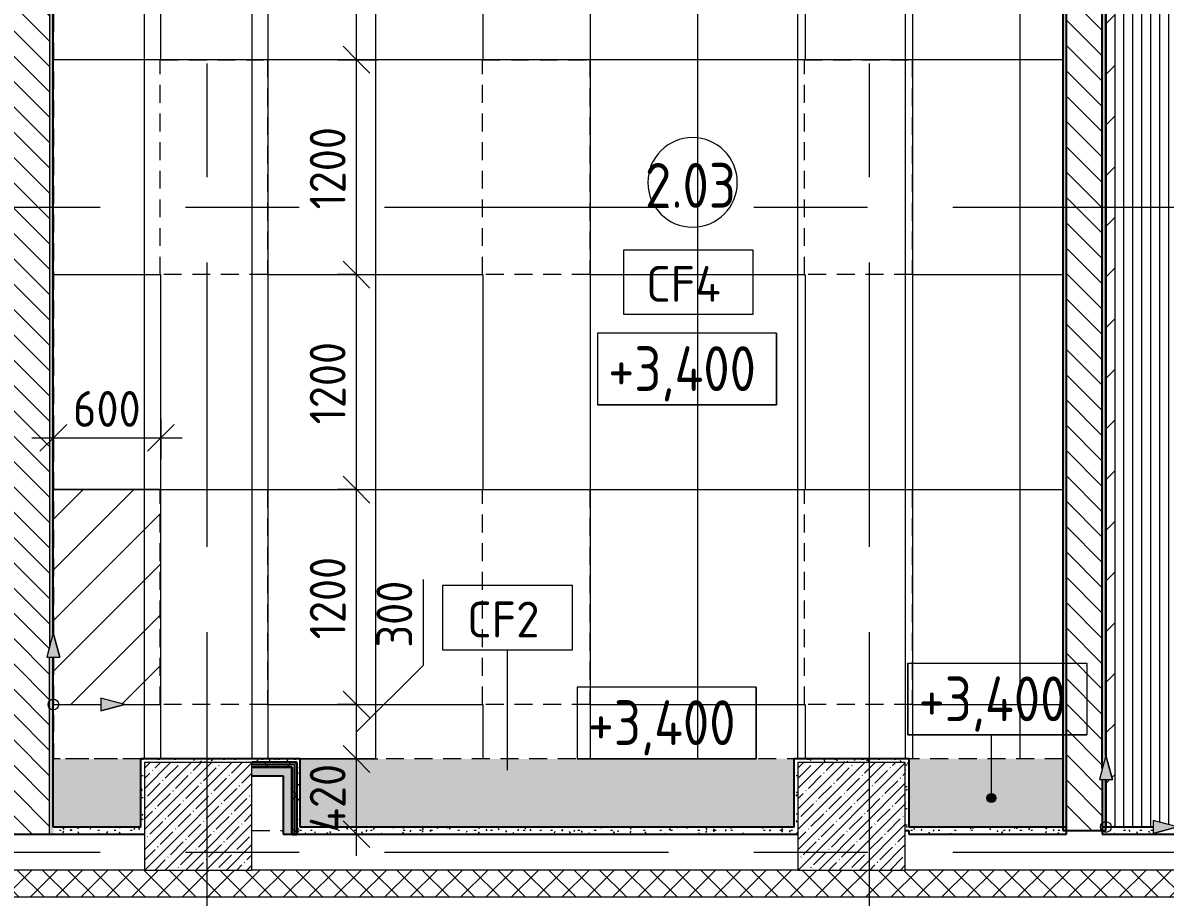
# Model space of a CAD drawing. Header units: millimetres. Extents: x -2911 to 191903, y -8553 to 29000.
# Drawn here: x 24880 to 31261, y -252 to 4630 of the extents above; entities that cross this region are included whole.
import ezdxf

# ---------------------------------------------------------------- set-up
doc = ezdxf.new("R2010")
doc.units = ezdxf.units.MM
doc.linetypes.add('200_ШТРИХ__ш1_п0_6_', pattern=[160, 100, -60])
doc.linetypes.add('Осевая', pattern=[3175, 635, -476.25, 1587.5, -476.25])
for name, color, linetype, lineweight in [('A-ANNO-DIMS', 7, 'Continuous', 9), ('A-ANNO-DIMS-100', 7, 'Continuous', 9), ('A-AREA-IDEN', 7, 'Continuous', 9), ('A-CLNG', 7, 'Continuous', 9), ('A-CLNG-IDEN', 7, 'Continuous', 9), ('A-CLNG-PATT', 7, 'Continuous', 9), ('A-DETL', 7, 'Continuous', 9), ('A-DETL-GENF', 7, 'Continuous', 9), ('A-DETL-MBND', 7, '200_ШТРИХ__ш1_п0_6_', 9), ('A-DETL-MBND-1', 7, 'Continuous', 9), ('A-FLOR', 7, 'Continuous', 9), ('A-FLOR-PATT', 7, 'Continuous', 9), ('A-WALL', 7, 'Continuous', 9), ('G-ANNO-DIMS', 7, 'Continuous', 9), ('I-WALL', 7, 'Continuous', 9), ('S-COLS', 7, 'Continuous', 9), ('Оси', 7, 'Continuous', 9), ('Оси-2', 7, 'Осевая', 9)]:
    doc.layers.add(name, color=color, linetype=linetype, lineweight=lineweight)
for name, color, linetype, lineweight, true_color in [('A-DETL-GENF-2', 7, 'Continuous', 9, 0x004000), ('A-WALL-1', 7, 'Continuous', 25, 0x3c3c3c), ('A-WALL-2', 7, 'Continuous', 35, 0x3c3c3c), ('A-WALL-3', 7, 'Continuous', 13, 0x3c3c3c), ('A-WALL-FNSH-2', 7, 'Continuous', 13, 0x3c3c3c)]:
    doc.layers.add(name, color=color, linetype=linetype, lineweight=lineweight, true_color=true_color)
doc.styles.add('GOST Common', font='GOST_Common.ttf', dxfattribs={"width": 0.9, "height": 250})
doc.styles.add('GOST Common_1', font='GOST_Common.ttf', dxfattribs={"height": 200})
doc.styles.add('ISOCPEUR_1', font='isocpeur.ttf', dxfattribs={"width": 0.9, "height": 200})
doc.dimstyles.new('ISO-2_0_0_9К_Средний_округл2', dxfattribs={"dimscale": 304.8, "dimtxt": 199.196235, "dimasz": 0.492126, "dimexe": 0.393701, "dimexo": 0, "dimgap": 0, "dimtad": 1, "dimdec": 0, "dimrnd": 10, "dimzin": 0, "dimdsep": 46, "dimtxsty": 'ISOCPEUR_1', "dimblk1": 'OBLIQUE', "dimblk2": 'OBLIQUE', "dimsah": 1, "dimcen": 0.09, "dimdle": 0.393701, "dimazin": 0, "dimtfac": 1, "dimtdec": 4, "dimtix": 1, "dimtmove": 0, "dimatfit": 3, "dimfxl": 1, "dimtvp": 1, "dimtolj": 1, "dimtzin": 0, "dimarcsym": 2})
doc.dimstyles.new('ISO-2_0_0_9К_Средний_округл2_1', dxfattribs={"dimscale": 304.8, "dimtxt": 199.196235, "dimasz": 0.492126, "dimexe": 0.393701, "dimexo": 0, "dimgap": 0, "dimtad": 1, "dimdec": 0, "dimrnd": 10, "dimzin": 0, "dimdsep": 46, "dimtxsty": 'ISOCPEUR_1', "dimblk1": 'OBLIQUE', "dimblk2": 'OBLIQUE', "dimsah": 1, "dimcen": 0.09, "dimdle": 0.393701, "dimazin": 0, "dimtfac": 1, "dimtdec": 4, "dimtix": 1, "dimtmove": 1, "dimatfit": 3, "dimfxl": 1, "dimtvp": 1, "dimtolj": 1, "dimtzin": 0, "dimarcsym": 2})
pattern_1 = [(135, (0, 0), (-70.71068, -70.71068), [])]
pattern_2 = [(0, (0, 0), (121.92, 30.48), [10.058, -81.382, 10.058, -81.382, -487.68]), (0, (0, 0), (121.92, 30.48), [-182.88, 10.058, -172.822, 10.058, -81.382, -213.36]), (0, (0, 0), (121.92, 30.48), [-457.2, 10.058, -50.902, 10.058, -142.342]), (120, (45.72, 15.24), (-87.356454, 90.345817), [10.058, -81.382, 10.058, -81.382, -487.68]), (120, (45.72, 15.24), (-87.356454, 90.345817), [-182.88, 10.058, -172.822, 10.058, -81.382, -213.36]), (120, (45.72, 15.24), (-87.356454, 90.345817), [-457.2, 10.058, -50.902, 10.058, -142.342]), (240, (60.96, 76.2), (-34.563546, -120.825817), [10.058, -81.382, 10.058, -81.382, -487.68]), (240, (60.96, 76.2), (-34.563546, -120.825817), [-182.88, 10.058, -172.822, 10.058, -81.382, -213.36]), (240, (60.96, 76.2), (-34.563546, -120.825817), [-457.2, 10.058, -50.902, 10.058, -142.342])]
pattern_3 = [(270, (25051, 3224), (600, 4e-14), []), (0, (25051, 3224), (0, 1200), [])]
pattern_4 = [(45, (0, 0), (-106.066, 106.066), []), (135, (0, 0), (-106.066, -106.066), [])]
pattern_5 = [(45, (0, 0), (-141.4214, 141.4214), [])]

# ---------------------------------------------------------------- blocks, each defined once
blk = doc.blocks.new('BSC_Колонна _Прямоугольная - 600х600-V1-План потолков с обозначением видов отделки и геометрии 2 этажа в осях 1-12')
at = {"layer": 'S-COLS'}
h = blk.add_hatch(dxfattribs=at)
h.set_pattern_fill('FP_2', color=256, style=0, pattern_type=2)
h.set_pattern_definition([(45, (-25860, -200), (-57.02463, 57.02463), []), (45, (-25802.975, -200), (-57.02463, 57.02463), [100.806, -20.161, 3.353, -16.808])])
h.paths.add_polyline_path([(-300, -300), (300, -300), (300, 300), (-300, 300), (-300, -276.9)])
for p, q in [((300, 300), (-300, 300)), ((-300, 300), (-300, -300)), ((300, -300), (300, 300)), ((-300, -300), (300, -300))]:
    blk.add_line(p, q, dxfattribs=at)
blk = doc.blocks.new('BSC_Колонна _Прямоугольная - 600х600-V2-План потолков с обозначением видов отделки и геометрии 2 этажа в осях 1-12')
at = {"layer": 'S-COLS'}
h = blk.add_hatch(dxfattribs=at)
h.set_pattern_fill('FP_3', color=256, style=0, pattern_type=2)
h.set_pattern_definition([(45, (-29509.74, -200), (-57.02463, 57.02463), []), (45, (-29452.72, -200), (-57.02463, 57.02463), [100.806, -20.161, 3.353, -16.808])])
h.paths.add_polyline_path([(-300, -300), (300, -300), (300, 300), (-300, 300), (-300, -276.9)])
for p, q in [((300, 300), (-300, 300)), ((-300, 300), (-300, -300)), ((300, -300), (300, 300)), ((-300, -300), (300, -300))]:
    blk.add_line(p, q, dxfattribs=at)
blk = doc.blocks.new('Начало раскладки_красным - Начало раскладки_красным-26112293-План потолков с обозначением видов отделки и геометрии 2 этажа в осях 1-12')
at = {"layer": 'A-DETL-GENF'}
for points in [[(-36.2, 264.8), (36.2, 264.8), (0, 400)], [(264.8, -36.2), (400, 0), (264.8, 36.2)]]:
    blk.add_hatch(color=256, dxfattribs=at).paths.add_polyline_path(points)
for p, q in [((0, 400), (-36.2, 264.8)), ((0, 400), (-36.2, 264.8)), ((36.2, 264.8), (0, 400)), ((0, 400), (36.2, 264.8)), ((-36.2, 264.8), (36.2, 264.8)), ((-36.2, 264.8), (36.2, 264.8)), ((0, 30), (0, 264.8)), ((30, 0), (264.8, 0)), ((400, 0), (264.8, 36.2)), ((264.8, 36.2), (264.8, -36.2)), ((400, 0), (264.8, 36.2)), ((264.8, 36.2), (264.8, -36.2)), ((400, 0), (264.8, -36.2)), ((264.8, -36.2), (400, 0))]:
    blk.add_line(p, q, dxfattribs=at)
blk.add_circle((0, 0), 30, dxfattribs=at)
blk = doc.blocks.new('Марка_Помещения - Номер-25198446-План потолков с обозначением видов отделки и геометрии 2 этажа в осях 1-12')
at = {"layer": 'A-AREA-IDEN'}
for start, end in [(360, 180), (180, 360)]:
    blk.add_arc((0, 0), 2.5, start, end, dxfattribs=at)
blk = doc.blocks.new('М_потолков - Марка_ Имя типа-25382930-План потолков с обозначением видов отделки и геометрии 2 этажа в осях 1-12')
at = {"layer": 'A-CLNG-IDEN'}
for p, q in [((3.625, 1.984375), (-3.625, 1.984375)), ((-3.625, 1.984375), (-3.625, -1.59375)), ((3.625, -1.59375), (3.625, 1.984375)), ((-3.625, -1.59375), (3.625, -1.59375))]:
    blk.add_line(p, q, dxfattribs=at)
blk = doc.blocks.new('Высотные отметки - 10х4_h_-17668695-План потолков с обозначением видов отделки и геометрии 2 этажа в осях 1-12')
at = {"layer": 'G-ANNO-DIMS'}
for p, q in [((-5, 4), (-5, 0)), ((5, 4), (-5, 4)), ((5, 4), (-5, 4)), ((-5, 4), (-5, 0)), ((5, 4), (5, 0)), ((5, 0), (5, 4)), ((5, 0), (-5, 0)), ((-5, 0), (5, 0))]:
    blk.add_line(p, q, dxfattribs=at)
blk = doc.blocks.new('DIMBLOCK42-План потолков с обозначением видов отделки и геометрии 2 этажа в осях 1-12')
at = {"layer": 'A-ANNO-DIMS-100', "lineweight": 20}
for p, q in [((26744.2, 520), (26669.2, 595)), ((26744.2, 520), (26819.2, 445)), ((26744.2, 100), (26669.2, 175)), ((26744.2, 100), (26819.2, 25))]:
    blk.add_line(p, q, dxfattribs=at)
at = {"layer": 'A-ANNO-DIMS-100'}
for p, q in [((25539, 520), (26864.2, 520)), ((26744.2, 520), (25539, 520)), ((26744.2, -20), (26744.2, 520)), ((26638.2, 100), (26864.2, 100)), ((26744.2, 100), (26638.2, 100))]:
    blk.add_line(p, q, dxfattribs=at)
at = {"layer": 'A-ANNO-DIMS-100', "color": 0, "insert": (26483, 110.8), "char_height": 200, "width": 478.071, "attachment_point": 1, "rotation": 90, "line_spacing_factor": 1.149209, "style": 'ISOCPEUR_1'}
blk.add_mtext('420', dxfattribs=at)
blk = doc.blocks.new('_Oblique')
at = {"color": 0, "linetype": 'ByBlock', "lineweight": -2}
blk.add_line((-0.5, -0.5), (0.5, 0.5), dxfattribs=at)
blk = doc.blocks.new('DIMBLOCK43-План потолков с обозначением видов отделки и геометрии 2 этажа в осях 1-12')
at = {"layer": 'A-ANNO-DIMS-100'}
for p, q in [((27116.9, 1521.1), (27116.9, 1041.9)), ((27116.9, 1041.9), (26744.2, 672)), ((26638.2, 824), (26864.2, 824)), ((26744.2, 824), (26638.2, 824)), ((26744.2, 520), (26744.2, 824)), ((25539, 520), (26864.2, 520)), ((26744.2, 520), (25539, 520))]:
    blk.add_line(p, q, dxfattribs=at)
at = {"layer": 'A-ANNO-DIMS-100', "lineweight": 20}
for p, q in [((26744.2, 824), (26669.2, 899)), ((26744.2, 824), (26819.2, 749)), ((26744.2, 520), (26669.2, 595)), ((26744.2, 520), (26819.2, 445))]:
    blk.add_line(p, q, dxfattribs=at)
at = {"layer": 'A-ANNO-DIMS-100', "color": 0, "insert": (26855.6, 1141.9), "char_height": 200, "width": 455.087, "attachment_point": 1, "rotation": 90, "line_spacing_factor": 1.149209, "style": 'ISOCPEUR_1'}
blk.add_mtext('300', dxfattribs=at)
blk = doc.blocks.new('DIMBLOCK44-План потолков с обозначением видов отделки и геометрии 2 этажа в осях 1-12')
at = {"layer": 'A-ANNO-DIMS-100', "lineweight": 20}
for p, q in [((26744.2, 2024), (26669.2, 2099)), ((26744.2, 2024), (26819.2, 1949)), ((26744.2, 824), (26669.2, 899)), ((26744.2, 824), (26819.2, 749))]:
    blk.add_line(p, q, dxfattribs=at)
at = {"layer": 'A-ANNO-DIMS-100'}
for p, q in [((26638.2, 2024), (26864.2, 2024)), ((26744.2, 2024), (26638.2, 2024)), ((26744.2, 824), (26744.2, 2024)), ((26638.2, 824), (26864.2, 824)), ((26744.2, 824), (26638.2, 824))]:
    blk.add_line(p, q, dxfattribs=at)
at = {"layer": 'A-ANNO-DIMS-100', "color": 0, "insert": (26483, 1188.4), "char_height": 200, "width": 565.411, "attachment_point": 1, "rotation": 90, "line_spacing_factor": 1.149209, "style": 'ISOCPEUR_1'}
blk.add_mtext('1200', dxfattribs=at)
blk = doc.blocks.new('DIMBLOCK45-План потолков с обозначением видов отделки и геометрии 2 этажа в осях 1-12')
at = {"layer": 'A-ANNO-DIMS-100', "lineweight": 20}
for p, q in [((26744.2, 3224), (26669.2, 3299)), ((26744.2, 3224), (26819.2, 3149)), ((26744.2, 2024), (26669.2, 2099)), ((26744.2, 2024), (26819.2, 1949))]:
    blk.add_line(p, q, dxfattribs=at)
at = {"layer": 'A-ANNO-DIMS-100'}
for p, q in [((26638.2, 3224), (26864.2, 3224)), ((26744.2, 3224), (26638.2, 3224)), ((26744.2, 2024), (26744.2, 3224)), ((26638.2, 2024), (26864.2, 2024)), ((26744.2, 2024), (26638.2, 2024))]:
    blk.add_line(p, q, dxfattribs=at)
at = {"layer": 'A-ANNO-DIMS-100', "color": 0, "insert": (26483, 2388.4), "char_height": 200, "width": 565.411, "attachment_point": 1, "rotation": 90, "line_spacing_factor": 1.149209, "style": 'ISOCPEUR_1'}
blk.add_mtext('1200', dxfattribs=at)
blk = doc.blocks.new('DIMBLOCK46-План потолков с обозначением видов отделки и геометрии 2 этажа в осях 1-12')
at = {"layer": 'A-ANNO-DIMS-100', "lineweight": 20}
for p, q in [((26744.2, 4424), (26669.2, 4499)), ((26744.2, 4424), (26819.2, 4349)), ((26744.2, 3224), (26669.2, 3299)), ((26744.2, 3224), (26819.2, 3149))]:
    blk.add_line(p, q, dxfattribs=at)
at = {"layer": 'A-ANNO-DIMS-100'}
for p, q in [((26638.2, 4424), (26864.2, 4424)), ((26744.2, 4424), (26638.2, 4424)), ((26744.2, 3224), (26744.2, 4424)), ((26638.2, 3224), (26864.2, 3224)), ((26744.2, 3224), (26638.2, 3224))]:
    blk.add_line(p, q, dxfattribs=at)
at = {"layer": 'A-ANNO-DIMS-100', "color": 0, "insert": (26483, 3588.4), "char_height": 200, "width": 565.411, "attachment_point": 1, "rotation": 90, "line_spacing_factor": 1.149209, "style": 'ISOCPEUR_1'}
blk.add_mtext('1200', dxfattribs=at)
blk = doc.blocks.new('DIMBLOCK47-План потолков с обозначением видов отделки и геометрии 2 этажа в осях 1-12')
at = {"layer": 'A-ANNO-DIMS-100', "lineweight": 20}
for p, q in [((26744.2, 5624), (26669.2, 5699)), ((26744.2, 5624), (26819.2, 5549)), ((26744.2, 4424), (26669.2, 4499)), ((26744.2, 4424), (26819.2, 4349))]:
    blk.add_line(p, q, dxfattribs=at)
at = {"layer": 'A-ANNO-DIMS-100'}
for p, q in [((26638.2, 5624), (26864.2, 5624)), ((26744.2, 5624), (26638.2, 5624)), ((26744.2, 4424), (26744.2, 5624)), ((26638.2, 4424), (26864.2, 4424)), ((26744.2, 4424), (26638.2, 4424))]:
    blk.add_line(p, q, dxfattribs=at)
at = {"layer": 'A-ANNO-DIMS-100', "color": 0, "insert": (26483, 4788.4), "char_height": 200, "width": 565.411, "attachment_point": 1, "rotation": 90, "line_spacing_factor": 1.149209, "style": 'ISOCPEUR_1'}
blk.add_mtext('1200', dxfattribs=at)
blk = doc.blocks.new('DIMBLOCK50-План потолков с обозначением видов отделки и геометрии 2 этажа в осях 1-12')
at = {"layer": 'A-ANNO-DIMS-100'}
for p, q in [((25051, 2419), (25051, 2192.9)), ((25051, 2312.9), (25051, 2419)), ((25651, 2419), (25651, 2192.9)), ((25651, 2312.9), (25651, 2419)), ((24931, 2312.9), (25771, 2312.9))]:
    blk.add_line(p, q, dxfattribs=at)
at = {"layer": 'A-ANNO-DIMS-100', "lineweight": 20}
for p, q in [((25051, 2312.9), (25126, 2387.9)), ((25651, 2312.9), (25726, 2387.9)), ((25051, 2312.9), (24976, 2237.9)), ((25651, 2312.9), (25576, 2237.9))]:
    blk.add_line(p, q, dxfattribs=at)
at = {"layer": 'A-ANNO-DIMS-100', "color": 0, "insert": (25161.4, 2574.2), "char_height": 200, "width": 455.087, "attachment_point": 1, "line_spacing_factor": 1.149209, "style": 'ISOCPEUR_1'}
blk.add_mtext('600', dxfattribs=at)

msp = doc.modelspace()

# ---------------------------------------------------------------- hatches: boundary and pattern name
at = {"layer": 'A-CLNG-PATT'}
h = msp.add_hatch(dxfattribs=at)
h.set_pattern_fill('FP_51', color=256, style=0, pattern_type=2)
h.set_pattern_definition([(90, (29280.914, 12844.014), (-50, 3e-15), [])])
h.paths.add_polyline_path([(31194.7, 141), (31194.8, 141), (31194.7, 176.4), (31330, 141), (32989, 141), (32989, 521), (33631, 521), (33631, 141), (35469, 141), (35469, 521), (35911, 521), (35911, 141), (37969, 141), (37969, 421), (38249, 421), (38249, 5249), (37189, 5249), (37189, 7921), (38490, 7921), (38490, 10679), (37969, 10679), (37969, 11221), (38249, 11221), (38249, 14980), (34231, 14980), (34231, 13759), (20231, 13759), (20231, 10880), (20250, 10880), (20250, 7921), (30931, 7921), (30931, 535.4), (30966.1, 404.8), (30931, 404.7), (30931, 141), (30980.9, 141)])
h.paths.add_polyline_path([(33310, 7089.7), (33226.1, 7097), (33150, 7115.7), (33076.9, 7146.2), (33010, 7187.3), (32945.2, 7243.8), (32894.7, 7304.1), (32854.7, 7370), (32823.3, 7448.3), (32805.7, 7524), (32799.9, 7601.7), (32807, 7683.9), (32825.7, 7760), (32856.2, 7833.1), (32898, 7900.9), (32949.9, 7961.4), (33015.6, 8016.2), (33082.3, 8056.3), (33157.6, 8086.6), (33233.6, 8104.3), (33311.6, 8110.1), (33393.9, 8103), (33470, 8084.3), (33546.9, 8051.4), (33613.1, 8010.1), (33673.8, 7957.3), (33726.5, 7894), (33766.5, 7827.3), (33795.9, 7755), (33814.1, 7678.9), (33820.3, 7600), (33813, 7516.1), (33794.3, 7440), (33763.8, 7366.9), (33722, 7299.1), (33665.4, 7234.6), (33606.1, 7184.9), (33539.6, 7144.5), (33467.4, 7114.6), (33382.8, 7095.5), (33310.5, 7089.8)])
h.paths.add_polyline_path([(33310, 7090.7), (33391.3, 7097.4), (33467.7, 7115.8), (33546.5, 7149.5), (33612.6, 7190.8), (33671.7, 7241.8), (33723.3, 7302.8), (33766.4, 7375.2), (33795.6, 7447.7), (33813.3, 7524), (33819.2, 7600.9), (33812.9, 7680.2), (33794.2, 7757.7), (33763.5, 7831.7), (33721.1, 7900.4), (33664.5, 7964.9), (33608.7, 8012.4), (33534.4, 8056.6), (33463.3, 8085.3), (33382.8, 8103.5), (33308.9, 8109.2), (33230.2, 8103), (33152.3, 8084.2), (33078.3, 8053.5), (33010, 8011.4), (32949.2, 7959.3), (32894.4, 7893.5), (32854.2, 7826.3), (32824.7, 7753.4), (32806.9, 7678.1), (32800.7, 7600), (32808.5, 7514.2), (32826.1, 7441.6), (32856.5, 7368.3), (32898.5, 7300.1), (32950.7, 7239.2), (33013.4, 7186.3), (33082.9, 7144.6), (33158.8, 7114.2), (33235.1, 7096.6), (33309.5, 7090.8)])
h.paths.add_polyline_path([(33310, 7100), (33230.2, 7106.5), (33152.3, 7125.8), (33077.1, 7158.1), (33010.7, 7200.1), (32956.4, 7246.4), (32902, 7311.7), (32863.3, 7375.9), (32834.4, 7445.9), (32816.1, 7522.1), (32810, 7600), (32816.5, 7679.7), (32835.7, 7757.4), (32867.1, 7831.2), (32910.1, 7899.3), (32956.4, 7953.6), (33020.4, 8007.1), (33083, 8045.5), (33155.5, 8075.5), (33231.8, 8093.8), (33310, 8100), (33389.8, 8093.5), (33467.7, 8074.2), (33541.7, 8042.6), (33609.3, 7999.9), (33664.5, 7952.4), (33714.5, 7893.9), (33757.8, 7821.5), (33785.5, 7754.5), (33803.8, 7678.2), (33810, 7599.9), (33803.5, 7520.3), (33783.9, 7441.5), (33752.9, 7368.8), (33709.9, 7300.7), (33663.6, 7246.4), (33603.9, 7195.5), (33534.4, 7153.4), (33458.2, 7123), (33382.8, 7105.7), (33310.1, 7100)])
at = {"layer": 'A-DETL-GENF-2'}
h = msp.add_hatch(dxfattribs=at)
h.set_pattern_fill('FP_56', color=256, style=0, pattern_type=2)
h.set_pattern_definition(pattern_5)
h.paths.add_polyline_path([(30966.1, 140), (30980.9, 140), (30980.9, 13780), (30931, 13780), (30931, 535.4), (30966.1, 404.8), (30931, 404.7), (30931, 140)])
h = msp.add_hatch(dxfattribs=at)
h.set_pattern_fill('FP_56', color=256, style=0, pattern_type=2)
h.set_pattern_definition(pattern_5)
h.paths.add_polyline_path([(25651, 824), (25651, 2024), (25050, 2024), (25050.8, 1224), (25087.1, 1088.8), (25050, 1088.7), (25050, 824), (25315.8, 824), (25315.7, 860.4), (25451, 824)])
at = {"layer": 'A-DETL-MBND'}
h = msp.add_hatch(dxfattribs=at)
h.set_pattern_fill('FP_45', color=256, style=0, pattern_type=2)
h.set_pattern_definition(pattern_3)
h.paths.add_polyline_path([(30047.6, 521), (30690, 521), (30690, 7080), (29809.7, 7080), (29809.7, 6824.1), (29847.3, 6824.1), (29847.3, 5624.1), (29809.7, 5624.1), (29809.7, 4424.1), (29847.3, 4424.1), (29847.3, 3224.1), (29809.7, 3224.1), (29809.7, 2024.1), (29847.3, 2024.1), (29847.3, 824.1), (29809.7, 824.1), (29809.7, 521), (29830.7, 521)])
h.paths.add_polyline_path([(28834.9, 521), (29209.7, 521), (29209.7, 7080), (27660, 7080), (27659, 7660), (26180, 7659), (26180, 7080), (26160, 7080), (26160, 6824.1), (26247.3, 6824.1), (26247.3, 5624.1), (26160, 5624.1), (26160, 4424.1), (26247.3, 4424.1), (26247.3, 3224.1), (26160, 3224.1), (26160, 2024.1), (26247.3, 2024.1), (26247.3, 824.1), (26160, 824.1), (26160, 521), (26430, 521)])
h.paths.add_polyline_path([(25560, 521), (25560, 7080), (25050, 7080), (25050.8, 1224), (25087.1, 1088.8), (25050, 1088.7), (25050, 521), (25196.5, 521)])
h.paths.add_polyline_path([(25315.8, 787.9), (25315.7, 860.4), (25450.1, 824)])
h.paths.add_polyline_path([(28047.3, 824.1), (27447.3, 824.1), (27447.3, 2024.1), (28047.3, 2024.1)])
h.paths.add_polyline_path([(28047.3, 3224.1), (27447.3, 3224.1), (27447.3, 4424.1), (28047.3, 4424.1), (28047.3, 3845.2)])
h.paths.add_polyline_path([(27447.3, 5624.1), (27447.3, 6824.1), (28047.3, 6824.1), (28047.3, 5624.1)])
h = msp.add_hatch(dxfattribs=at)
h.set_pattern_fill('FP_45', color=256, style=0, pattern_type=2)
h.set_pattern_definition(pattern_3)
h.paths.add_polyline_path([(29809.7, 521), (29809.7, 824.1), (29247.3, 824.1), (29247.3, 2024.1), (29809.7, 2024.1), (29809.7, 3224.1), (29247.3, 3224.1), (29247.3, 4424.1), (29809.7, 4424.1), (29809.7, 5624.1), (29247.3, 5624.1), (29247.3, 6824.1), (29809.7, 6824.1), (29809.7, 7080), (29209.7, 7080), (29209.7, 521), (29211.6, 521)])
h.paths.add_polyline_path([(25561.9, 521), (26160, 521), (26160, 824.1), (25647.3, 824.1), (25647.3, 2024.1), (26160, 2024.1), (26160, 3224.1), (25647.3, 3224.1), (25647.3, 4424.1), (26160, 4424.1), (26160, 5624.1), (25647.3, 5624.1), (25647.3, 6824.1), (26160, 6824.1), (26160, 7080), (25560, 7080), (25560, 521)])
at = {"layer": 'A-DETL-MBND-1'}
h = msp.add_hatch(color=256, dxfattribs=at)
h.paths.add_polyline_path([(30689, 141), (30689, 521), (29830.7, 521), (29830.7, 141), (30047.6, 141)])
h.paths.add_polyline_path([(28834.9, 141), (29188.7, 141), (29188.7, 521), (26430, 520), (26430, 141)])
h.paths.add_polyline_path([(25196.5, 141), (25539, 141), (25539, 520), (25050, 520), (25050, 141)])
at = {"layer": 'A-FLOR-PATT'}
h = msp.add_hatch(color=256, dxfattribs=at)
h.paths.add_polyline_path([(33631, 140), (33631, 141), (33630, 521), (33630, 520), (33630, 140)])
h.paths.add_polyline_path([(37324.3, 140), (37970, 141), (37970, 420), (38250, 421), (38249, 5250), (37190, 5250), (37190, 7920), (37189, 7920), (37190, 5249), (38249, 5249), (38249, 421), (37969, 420), (37969, 141), (35911, 141), (35910, 521), (35910, 519.9), (35911, 140), (36186.5, 140)])
h.paths.add_polyline_path([(32990, 140), (32990, 520), (32989, 520), (32989, 141), (32989.9, 140)])
h.paths.add_polyline_path([(30930, 140), (30931, 141), (30930, 140.8)])
h.paths.add_polyline_path([(30931, 535.4), (30931, 7921), (30930, 7920), (30930, 539.1)])
h.paths.add_polyline_path([(33010, 7200.7), (33010, 7201), (33002.5, 7207.1)])
h.paths.add_polyline_path([(33610, 7300.1), (33618.4, 7307.6), (33663.3, 7363.8), (33698.1, 7426.8), (33721.8, 7494.8), (33733.6, 7565.8), (33732.9, 7640.2), (33720.9, 7708.7), (33696.6, 7776.5), (33661.3, 7839.2), (33615.9, 7895.1), (33610, 7900), (33610, 7307.6)])
h.paths.add_polyline_path([(33010, 7301.1), (33009.9, 7898.9), (32979.1, 7866.7), (32938.8, 7807), (32909.2, 7741.4), (32890.8, 7668.6), (32884.7, 7600), (32810, 7599.8), (32810.3, 7595.7), (32885, 7596.4), (32892.4, 7522.1), (32910.4, 7455.2), (32940.6, 7389.8), (32983.5, 7328.3), (33007, 7304.1)])
h.paths.add_polyline_path([(20010, 7920), (20093, 7921), (20093, 10880), (19989, 10879), (19989, 8313.4), (19990.8, 8320), (20027.1, 8184.8), (19989, 8184.7), (19989, 7921), (19989, 7920)])
h.paths.add_polyline_path([(20110, 7920), (20150, 7921), (20150, 7930), (20110, 7930), (20110, 7920.4)])
h.paths.add_polyline_path([(130, 8520), (131, 8521), (131, 10599), (130, 10599), (130, 8521)])
h.paths.add_polyline_path([(38270, 10679), (37970, 10680), (37970.5, 11220), (38250, 11221), (38249, 11221), (37969, 11220), (37970, 10679), (37994.1, 10679)])
h.paths.add_polyline_path([(20110, 10870), (20150, 10870), (20150, 10880), (20110, 10879)])
h.paths.add_polyline_path([(13690.3, 10879), (13690.3, 10897.8), (13674.3, 10897.8), (13675.1, 10879)])
h.paths.add_polyline_path([(940.9, 10879), (4281, 10880), (4280, 10880), (546, 10879)])
h.paths.add_polyline_path([(6780, 10880), (6781, 10880), (6780, 10897.8)])
h.paths.add_polyline_path([(20230, 10880), (20231, 10880), (20231, 13759), (20230, 13759), (20230, 10890)])
h.paths.add_polyline_path([(13674.3, 11397.8), (13690.3, 11397.8), (13690.3, 14600), (13674.3, 14600), (13674.3, 11421)])
h.paths.add_polyline_path([(4280, 11397.8), (4281, 11397.8), (4281, 13999), (6781, 14000), (6780, 14000), (4280, 13999), (4280, 11421)])
h.paths.add_polyline_path([(6781, 11397.8), (6780, 11421), (6780, 11420), (6780, 11397.8)])
h.paths.add_polyline_path([(34231, 13759), (34230, 13760), (34230, 13759)])
h.paths.add_polyline_path([(34231, 17850), (34230, 17871), (33631, 17872.1), (33632, 17870), (34230, 17869.5), (34230, 17850)])
h.paths.add_polyline_path([(34561, 23379), (37640, 23379), (37640, 23400), (37630, 23399), (37630, 23380), (34561, 23380)])
at = {"layer": 'A-WALL'}
h = msp.add_hatch(dxfattribs=at)
h.set_pattern_fill('FP_9', color=256, style=0, pattern_type=2)
h.set_pattern_definition([(45, (0, 0), (-70.71068, 70.71068), []), (135, (0, 0), (-70.71068, -70.71068), [])])
h.paths.add_polyline_path([(38270, -250), (38270, -100), (-260, -100), (-260, -250), (33686, -250)])
at = {"layer": 'G-ANNO-DIMS'}
h = msp.add_hatch(color=256, dxfattribs=at)
edge = h.paths.add_edge_path()
edge.add_arc((30290.6, 301.6), 25, 0, 360)
at = {"layer": 'I-WALL'}
h = msp.add_hatch(dxfattribs=at)
h.set_pattern_fill('FP_40', color=256, style=0, pattern_type=2)
h.set_pattern_definition(pattern_2)
h.paths.add_polyline_path([(30910, 120), (30930, 120), (30930, 404.8), (30910, 404.7)])
h.paths.add_polyline_path([(30910, 466.1), (30930, 540), (30930, 7900), (30910, 7900), (30910, 540)])
h = msp.add_hatch(dxfattribs=at)
h.set_pattern_fill('FP_8', color=256, style=0, pattern_type=2)
h.set_pattern_definition(pattern_1)
h.paths.add_polyline_path([(24830, 100), (25030, 100), (25030, 1088.8), (25014.6, 1088.7), (25030, 1146.3), (25030, 7700), (24830, 7700), (24830, 140)])
h = msp.add_hatch(dxfattribs=at)
h.set_pattern_fill('FP_8', color=256, style=0, pattern_type=2)
h.set_pattern_definition(pattern_1)
h.paths.add_polyline_path([(30910, 120), (30910, 404.8), (30893.6, 404.7), (30910, 466.1), (30910, 7700), (30710, 7700), (30710, 120)])
h = msp.add_hatch(dxfattribs=at)
h.set_pattern_fill('FP_40', color=256, style=0, pattern_type=2)
h.set_pattern_definition(pattern_2)
h.paths.add_polyline_path([(30710, 120), (30710, 7100), (30690, 7100), (30690, 120)])
h = msp.add_hatch(dxfattribs=at)
h.set_pattern_fill('FP_40', color=256, style=0, pattern_type=2)
h.set_pattern_definition(pattern_2)
h.paths.add_polyline_path([(25030, 100), (25050, 100), (25050, 1088.8), (25030, 1088.7), (25030, 824)])
h.paths.add_polyline_path([(25030, 1146.3), (25050, 1224), (25050, 7080), (25030, 7080), (25030, 1224)])
h = msp.add_hatch(dxfattribs=at)
h.set_pattern_fill('FP_40', color=256, style=0, pattern_type=2)
h.set_pattern_definition(pattern_2)
h.paths.add_polyline_path([(25560, 140), (25560, 520), (25540, 520), (25540, 140)])
h = msp.add_hatch(dxfattribs=at)
h.set_pattern_fill('FP_40', color=256, style=0, pattern_type=2)
h.set_pattern_definition(pattern_2)
h.paths.add_polyline_path([(26160, 500), (26430, 500), (26430, 520), (25560, 520), (25560, 500), (25802.9, 500)])
h = msp.add_hatch(dxfattribs=at)
h.set_pattern_fill('FP_40', color=256, style=0, pattern_type=2)
h.set_pattern_definition(pattern_2)
h.paths.add_polyline_path([(29209.7, 140), (29209.7, 520), (29189.7, 520), (29189.7, 140)])
h = msp.add_hatch(dxfattribs=at)
h.set_pattern_fill('FP_40', color=256, style=0, pattern_type=2)
h.set_pattern_definition(pattern_2)
h.paths.add_polyline_path([(29829.7, 500), (29829.7, 520), (29209.7, 520), (29209.7, 500), (29809.7, 500)])
h = msp.add_hatch(dxfattribs=at)
h.set_pattern_fill('FP_42', color=256, style=0, pattern_type=2)
h.set_pattern_definition(pattern_4)
h.paths.add_polyline_path([(26385, 487.5), (26397.5, 487.5), (26397.5, 500), (26160, 500), (26160, 487.5), (26335, 487.5)])
h = msp.add_hatch(dxfattribs=at)
h.set_pattern_fill('FP_42', color=256, style=0, pattern_type=2)
h.set_pattern_definition(pattern_4)
h.paths.add_polyline_path([(26385, 475), (26385, 487.5), (26160, 487.5), (26160, 475), (26335, 475)])
for points in [[(26335, 425), (26335, 475), (26160, 475), (26160, 425)], [(26385, 100), (26385, 475), (26335, 475), (26335, 100)]]:
    msp.add_hatch(color=256, dxfattribs=at).paths.add_polyline_path(points)
h = msp.add_hatch(dxfattribs=at)
h.set_pattern_fill('FP_42', color=256, style=0, pattern_type=2)
h.set_pattern_definition(pattern_4)
h.paths.add_polyline_path([(26397.5, 100), (26397.5, 487.5), (26385, 487.5), (26385, 100)])
h = msp.add_hatch(dxfattribs=at)
h.set_pattern_fill('FP_42', color=256, style=0, pattern_type=2)
h.set_pattern_definition(pattern_4)
h.paths.add_polyline_path([(26410, 100), (26409.3, 500), (26397.5, 500), (26397.5, 100), (26409.3, 100)])
h = msp.add_hatch(dxfattribs=at)
h.set_pattern_fill('FP_40', color=256, style=0, pattern_type=2)
h.set_pattern_definition(pattern_2)
h.paths.add_polyline_path([(26410, 140), (26430, 140), (26430, 500), (26410, 500)])
h = msp.add_hatch(dxfattribs=at)
h.set_pattern_fill('FP_40', color=256, style=0, pattern_type=2)
h.set_pattern_definition(pattern_2)
h.paths.add_polyline_path([(29829.7, 120), (29829.7, 500), (29809.7, 500), (29809.7, 120)])
h = msp.add_hatch(dxfattribs=at)
h.set_pattern_fill('FP_40', color=256, style=0, pattern_type=2)
h.set_pattern_definition(pattern_2)
h.paths.add_polyline_path([(25560, 100), (25560, 140), (25050, 140), (25050, 100), (25196.5, 100)])
h = msp.add_hatch(dxfattribs=at)
h.set_pattern_fill('FP_40', color=256, style=0, pattern_type=2)
h.set_pattern_definition(pattern_2)
h.paths.add_polyline_path([(29209.7, 100), (29209.7, 140), (26410, 140), (26410, 100), (28834.9, 100)])
h = msp.add_hatch(dxfattribs=at)
h.set_pattern_fill('FP_40', color=256, style=0, pattern_type=2)
h.set_pattern_definition(pattern_2)
h.paths.add_polyline_path([(30047.6, 100), (30710, 100), (30710, 140), (29829.7, 140), (29829.7, 100)])
h = msp.add_hatch(dxfattribs=at)
h.set_pattern_fill('FP_40', color=256, style=0, pattern_type=2)
h.set_pattern_definition(pattern_2)
h.paths.add_polyline_path([(32473.2, 100), (32990, 100), (32990, 140), (31329.1, 140), (31194.8, 103.9), (31194.7, 140), (30910, 140), (30910, 100), (31330, 100)])

# ---------------------------------------------------------------- linework, layer by layer
at = {"layer": 'A-CLNG'}
for p, q in [((30931, 7921), (30931, 535.4)), ((30931, 404.8), (30931, 141)), ((30931, 141), (31194.8, 141))]:
    msp.add_line(p, q, dxfattribs=at)
at = {"layer": 'A-CLNG-IDEN'}
msp.add_line((27587.9, 456.7), (27587.9, 1129.7), dxfattribs=at)
at = {"layer": 'A-DETL'}
for p, q in [((30931, 13780), (30931, 535.4)), ((30980.9, 140), (30980.9, 13780)), ((25651, 2024), (25050, 2024)), ((25050, 2024), (25050, 1221.1)), ((25651, 824), (25651, 2024)), ((25050, 1088.8), (25050, 824)), ((25050, 824), (25315.8, 824)), ((25450.1, 824), (25651, 824)), ((30931, 404.8), (30931, 140)), ((30931, 140), (30980.9, 140))]:
    msp.add_line(p, q, dxfattribs=at)
at = {"layer": 'A-DETL-MBND'}
for p, q in [((30931, 7921), (30931, 535.4)), ((25051, 7079), (25051, 1223.1)), ((30689, 141), (30689, 7080)), ((25647.3, 3224.1), (25647.3, 4424.1)), ((25647.3, 4424.1), (26247.3, 4424.1)), ((26247.3, 4424.1), (26247.3, 3224.1)), ((27447.3, 3224.1), (27447.3, 4424.1)), ((27447.3, 4424.1), (28047.3, 4424.1)), ((28047.3, 4424.1), (28047.3, 3224.1)), ((29247.3, 3224.1), (29247.3, 4424.1)), ((29247.3, 4424.1), (29847.3, 4424.1)), ((29847.3, 4424.1), (29847.3, 3224.1)), ((26247.3, 3224.1), (25647.3, 3224.1)), ((28047.3, 3224.1), (27447.3, 3224.1)), ((29847.3, 3224.1), (29247.3, 3224.1)), ((25647.3, 2024.1), (26247.3, 2024.1)), ((25647.3, 824.1), (25647.3, 2024)), ((26247.3, 2024.1), (26247.3, 824.1)), ((27447.3, 824.1), (27447.3, 2024.1)), ((27447.3, 2024.1), (28047.3, 2024.1)), ((28047.3, 2024.1), (28047.3, 824.1)), ((29247.3, 824.1), (29247.3, 2024.1)), ((29247.3, 2024.1), (29847.3, 2024.1)), ((29847.3, 2024.1), (29847.3, 824.1)), ((25051, 1088.8), (25051, 520)), ((26247.3, 824.1), (25647.3, 824.1)), ((28047.3, 824.1), (27447.3, 824.1)), ((29847.3, 824.1), (29247.3, 824.1)), ((30689, 521), (25050, 521)), ((25539, 520), (25050, 520)), ((25539, 141), (25539, 520)), ((25540, 521), (25540, 520)), ((25540, 521), (26430, 521)), ((25540, 521), (25540, 520)), ((25540, 521), (26180.5, 521)), ((26180.5, 521), (26180.5, 520)), ((29188.7, 141), (29188.7, 521)), ((29189.7, 521), (29189.7, 520)), ((29189.7, 521), (29830.7, 521)), ((29830.7, 521), (29830.7, 140)), ((30931, 404.8), (30931, 141)), ((25050, 141), (25539, 141)), ((26430, 141), (29188.7, 141)), ((29830.7, 141), (30689, 141)), ((30932, 141), (31194.8, 141)), ((26160, 120), (26335, 120))]:
    msp.add_line(p, q, dxfattribs=at)
at = {"layer": 'A-FLOR'}
for p, q in [((25560, 520), (25560, 7080)), ((26160, 7080), (26160, 520)), ((29209.7, 520), (29209.7, 7080)), ((29809.7, 7080), (29809.7, 520))]:
    msp.add_line(p, q, dxfattribs=at)
at = {"layer": 'A-WALL'}
for p, q in [((25030, 7180), (25030, 1146.3)), ((25030, 100), (25030, 1088.8)), ((26397.5, 487.5), (26160, 487.5)), ((26397.5, 100), (26397.5, 487.5)), ((-260, -250), (38270, -250))]:
    msp.add_line(p, q, dxfattribs=at)
at = {"layer": 'A-WALL-1'}
for p, q in [((30930, 539.1), (30930, 7920)), ((30910, 466.1), (30910, 7900)), ((30710, 100), (30710, 7700)), ((25050, 1221.1), (25050, 7080)), ((30690, 7080), (30690, 120)), ((25050, 140), (25050, 1088.8)), ((26430, 520), (25540, 520)), ((25540, 140), (25540, 520)), ((26430, 140), (26430, 520)), ((29829.7, 520), (29189.7, 520)), ((29189.7, 140), (29189.7, 520)), ((29829.7, 520), (29829.7, 140)), ((26160, 425), (26335, 425)), ((26335, 425), (26335, 100)), ((30910, 404.8), (30910, 100)), ((30930, 120), (30930, 404.8)), ((25540, 140), (25050, 140)), ((29189.7, 140), (26430, 140)), ((30710, 140), (29829.7, 140)), ((31194.8, 140), (30910, 140)), ((22730, 100), (25560, 100)), ((26335, 100), (26385, 100)), ((26410, 100), (29209.7, 100)), ((29809.7, 120), (29829.7, 120)), ((29829.7, 120), (29829.7, 100)), ((29829.7, 100), (30710, 100)), ((30690, 120), (30930, 120)), ((30910, 100), (33010, 100))]:
    msp.add_line(p, q, dxfattribs=at)
at = {"layer": 'A-WALL-2'}
for p, q in [((26410, 500), (26160, 500)), ((26385, 475), (26160, 475)), ((26385, 100), (26385, 475)), ((26410, 100), (26410, 500)), ((26385, 100), (26410, 100))]:
    msp.add_line(p, q, dxfattribs=at)
at = {"layer": 'A-WALL-3'}
for p, q in [((25560, -100), (22510, -100)), ((29209.7, -100), (26160, -100)), ((33010, -100), (29809.7, -100))]:
    msp.add_line(p, q, dxfattribs=at)
at = {"layer": 'A-WALL-FNSH-2'}
for p, q in [((25540, 521), (25539, 521)), ((25539, 521), (25539, 141)), ((25540, 520.5), (25539, 520.5)), ((25540, 520), (25540, 521)), ((26431, 520), (26430, 520)), ((26431, 150), (26431, 520)), ((29189.7, 521), (29188.7, 521)), ((29188.7, 521), (29188.7, 141)), ((29189.7, 520), (29189.7, 521)), ((29830.7, 520), (29829.7, 520)), ((29830.7, 140), (29830.7, 520)), ((25539, 160.5), (25540, 160.5)), ((25539, 141), (25540, 141)), ((26430, 150), (26431, 150)), ((29188.7, 141), (29189.7, 141))]:
    msp.add_line(p, q, dxfattribs=at)
at = {"layer": 'G-ANNO-DIMS'}
for p, q in [((30290.6, 654), (30323.8, 654)), ((30290.6, 301.6), (30290.6, 654))]:
    msp.add_line(p, q, dxfattribs=at)
msp.add_circle((30290.6, 301.6), 25, dxfattribs=at)
at = {"layer": 'I-WALL'}
for p, q in [((30931, 4348.5), (30932, 4348.5)), ((30932, 4348.5), (30932, 4268.5)), ((30931, 4268.5), (30932, 4268.5)), ((30931, 3903.1), (30932, 3903.1)), ((30932, 3903.1), (30932, 3798.7)), ((30931, 3798.7), (30932, 3798.7)), ((30931, 2997.5), (30932, 2997.5)), ((30932, 2997.5), (30932, 2897.8)), ((30931, 2897.8), (30932, 2897.8)), ((30931, 2350.5), (30932, 2350.5)), ((30932, 2350.5), (30932, 2187.9)), ((30931, 2187.9), (30932, 2187.9)), ((30931, 1801.2), (30932, 1801.2)), ((30932, 1801.2), (30932, 1658.3)), ((30931, 1658.3), (30932, 1658.3)), ((30931, 1071.7), (30932, 1071.7)), ((30932, 1071.7), (30932, 531.7)), ((30932, 404.8), (30932, 141))]:
    msp.add_line(p, q, dxfattribs=at)
at = {"layer": 'Оси'}
for p, q in [((25910, -1906.3), (25910, 593.7)), ((29610, -1906.3), (29610, 593.7))]:
    msp.add_line(p, q, dxfattribs=at)
at = {"layer": 'Оси-2'}
for p, q in [((25910, 593.7), (25910, 24898.1)), ((29610, 593.7), (29610, 24898.1)), ((389, 3600), (35990, 3600)), ((389, 0), (35990, 0))]:
    msp.add_line(p, q, dxfattribs=at)

# ---------------------------------------------------------------- block references
at = {"layer": 'A-AREA-IDEN', "xscale": 99.99999999999993, "yscale": 99.99999999999993, "zscale": 99.99999999999993}
msp.add_blockref('Марка_Помещения - Номер-25198446-План потолков с обозначением видов отделки и геометрии 2 этажа в осях 1-12', (28621.3, 3738.9), dxfattribs=at)
at = {"layer": 'A-CLNG-IDEN', "xscale": 99.99999999999993, "yscale": 99.99999999999993, "zscale": 99.99999999999993}
for p in [(28597.8, 3162.6), (27587.9, 1289.1)]:
    msp.add_blockref('М_потолков - Марка_ Имя типа-25382930-План потолков с обозначением видов отделки и геометрии 2 этажа в осях 1-12', p, dxfattribs=at)
at = {"layer": 'A-DETL-GENF', "rotation": 0.03359668727813597}
for p in [(25051, 824), (30930, 140)]:
    msp.add_blockref('Начало раскладки_красным - Начало раскладки_красным-26112293-План потолков с обозначением видов отделки и геометрии 2 этажа в осях 1-12', p, dxfattribs=at)
at = {"layer": 'G-ANNO-DIMS', "xscale": 99.99999999999993, "yscale": 99.99999999999993, "zscale": 99.99999999999993}
for p in [(28589.7, 2497.5), (28475.8, 521)]:
    msp.add_blockref('Высотные отметки - 10х4_h_-17668695-План потолков с обозначением видов отделки и геометрии 2 этажа в осях 1-12', p, dxfattribs=at)
at = {"layer": 'G-ANNO-DIMS', "extrusion": (0, 0, -1), "xscale": 99.99999999999993, "yscale": 99.99999999999993, "zscale": 99.99999999999993}
msp.add_blockref('Высотные отметки - 10х4_h_-17668695-План потолков с обозначением видов отделки и геометрии 2 этажа в осях 1-12', (-30323.8, 654), dxfattribs=at)
at = {"layer": 'S-COLS'}
for name, p in [('BSC_Колонна _Прямоугольная - 600х600-V1-План потолков с обозначением видов отделки и геометрии 2 этажа в осях 1-12', (25860, 200)), ('BSC_Колонна _Прямоугольная - 600х600-V2-План потолков с обозначением видов отделки и геометрии 2 этажа в осях 1-12', (29509.7, 200))]:
    msp.add_blockref(name, p, dxfattribs=at)

# ---------------------------------------------------------------- texts
at = {"layer": 'A-AREA-IDEN', "insert": (28355.6, 3847.5), "char_height": 250, "width": 663.797, "attachment_point": 1, "style": 'GOST Common'}
msp.add_mtext('2.03', dxfattribs=at)
at = {"layer": 'A-CLNG-IDEN', "char_height": 200, "attachment_point": 1, "style": 'GOST Common_1'}
for s, insert, width in [('CF4', (28362, 3272.4), 553.164), ('CF2', (27362.1, 1398.8), 529.114)]:
    msp.add_mtext(s, dxfattribs=dict(at, insert=insert, width=width))
at = {"layer": 'G-ANNO-DIMS', "char_height": 250, "width": 1055.976, "attachment_point": 1, "line_spacing_factor": 1.022761, "style": 'GOST Common'}
for insert in [(28149.8, 2824.2), (29883.8, 980.7), (28035.8, 847.7)]:
    msp.add_mtext('+3,400', dxfattribs=dict(at, insert=insert))

# ---------------------------------------------------------------- dimensions: what is measured, and where the dimension line sits
at = {"layer": 'A-ANNO-DIMS'}
for base, p1, p2, override, picture, middle in [((26744.2, 5624), (26638.2, 4424), (26638.2, 5624), {"dimpost": '<>', "dimfxl": 1200}, 'DIMBLOCK47-План потолков с обозначением видов отделки и геометрии 2 этажа в осях 1-12', (26644.2, 5024)), ((26744.2, 4424), (26638.2, 3224), (26638.2, 4424), {"dimpost": '<>', "dimfxl": 1200}, 'DIMBLOCK46-План потолков с обозначением видов отделки и геометрии 2 этажа в осях 1-12', (26644.2, 3824)), ((26744.2, 3224), (26638.2, 2024), (26638.2, 3224), {"dimpost": '<>', "dimfxl": 1200}, 'DIMBLOCK45-План потолков с обозначением видов отделки и геометрии 2 этажа в осях 1-12', (26644.2, 2624)), ((26744.2, 2024), (26638.2, 824), (26638.2, 2024), {"dimpost": '<>', "dimfxl": 1200}, 'DIMBLOCK44-План потолков с обозначением видов отделки и геометрии 2 этажа в осях 1-12', (26644.2, 1424)), ((26744.2, 520), (26638.2, 100), (25539, 520), {"dimpost": '<>', "dimfxl": 1176.685401}, 'DIMBLOCK42-План потолков с обозначением видов отделки и геометрии 2 этажа в осях 1-12', (26644.2, 310))]:
    dim = msp.add_linear_dim(base=base, p1=p1, p2=p2, angle=90, dimstyle='ISO-2_0_0_9К_Средний_округл2', override=override, dxfattribs=at)
    dim.commit()
    dim.dimension.update_dxf_attribs({"geometry": picture, "text_midpoint": middle})
dim = msp.add_linear_dim(base=(25651, 2312.9), p1=(25051, 2419), p2=(25651, 2419), dimstyle='ISO-2_0_0_9К_Средний_округл2', override={"dimpost": '<>', "dimfxl": 600}, dxfattribs=at)
dim.commit()
dim.dimension.update_dxf_attribs({"geometry": 'DIMBLOCK50-План потолков с обозначением видов отделки и геометрии 2 этажа в осях 1-12', "text_midpoint": (25351, 2412.9)})
dim = msp.add_linear_dim(base=(26744.2, 824), p1=(25539, 520), p2=(26638.2, 824), angle=90, dimstyle='ISO-2_0_0_9К_Средний_округл2_1', override={"dimpost": '<>', "dimfxl": 1140.440501}, dxfattribs=at)
dim.commit()
dim.dimension.update_dxf_attribs({"geometry": 'DIMBLOCK43-План потолков с обозначением видов отделки и геометрии 2 этажа в осях 1-12', "text_midpoint": (26989, 1369.4), "dimtype": 160, "text_rotation": 90})

doc.saveas('drawing.dxf')
